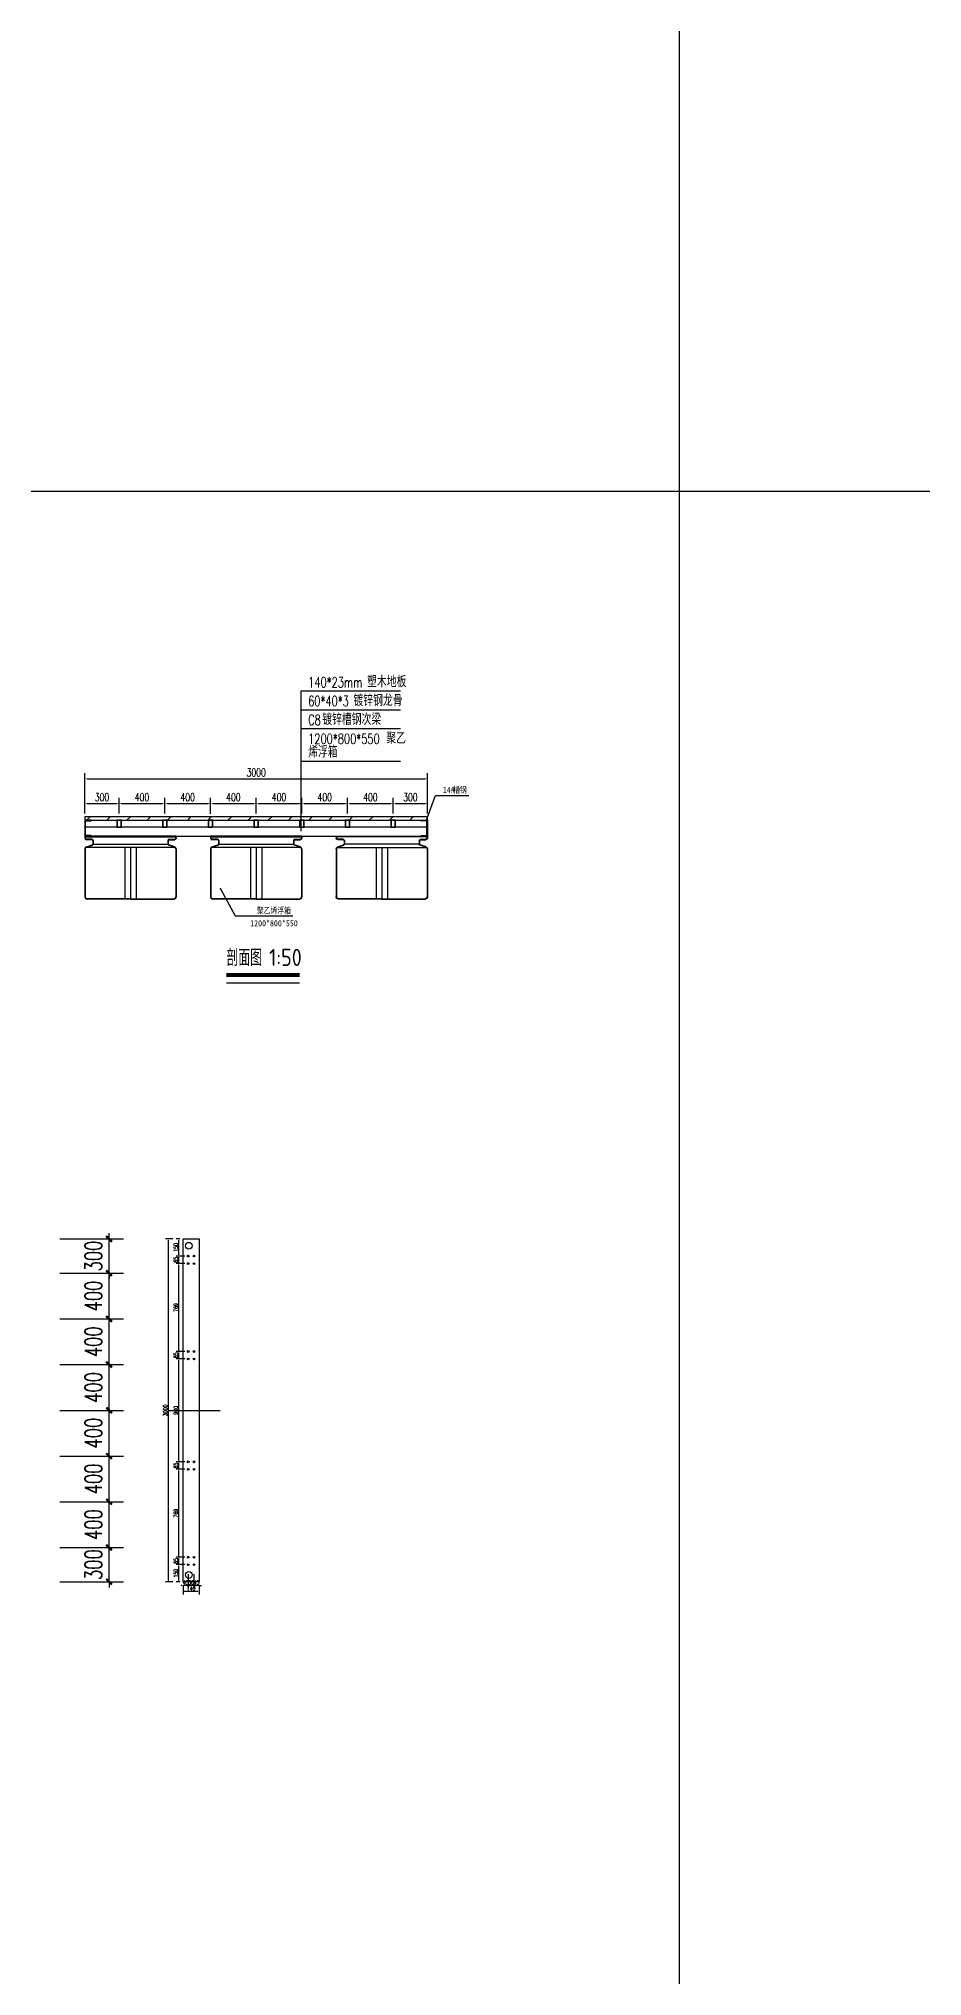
# Model space of a CAD drawing. Extents: x 1254079 to 1500931, y -102737 to 142253.
# Drawn here: x 1322359 to 1330094, y 19573 to 36525 of the extents above; entities that cross this region are included whole.
import ezdxf

# ---------------------------------------------------------------- set-up
doc = ezdxf.new("R2010")
doc.units = 0
doc.header["$LTSCALE"] = 1000
doc.header["$MEASUREMENT"] = 0
for name, color, linetype in [('14#槽钢', 3, 'Continuous'), ('DIM_LEAD', 3, 'Continuous'), ('DIM_SYMB', 3, 'Continuous'), ('PUB_DIM', 3, 'Continuous'), ('PUB_TEXT', 7, 'Continuous'), ('W-STEEL_FRAME钢架', 3, 'Continuous'), ('W-STEEL_KEEL钢龙骨', 5, 'Continuous'), ('W-WOOD_FLOOR木地板', 30, 'Continuous'), ('钢架', 90, 'Continuous')]:
    doc.layers.add(name, color=color, linetype=linetype)
doc.styles.add('-宋体', font='', dxfattribs={"width": 0.8})
doc.styles.add('_TCH_DIM', font='SIMPLEX', dxfattribs={"bigfont": 'GBCBIG'})
doc.styles.add('_TCH_DIM_T3', font='SIMPLEX', dxfattribs={"width": 0.705882, "bigfont": 'GBCBIG'})
doc.styles.get("Standard").update_dxf_attribs({"font": 'gbenor.shx', "bigfont": 'gbcbig.shx'})
doc.styles.add('STANDARD_T3', font='simplex.shx', dxfattribs={"width": 0.7, "bigfont": 'gbcbig.shx'})
doc.styles.get('-宋体').set_extended_font_data('SimSun')
doc.dimstyles.new('_TCH_ARCH&&50', dxfattribs={"dimtxt": 148.75, "dimasz": 50, "dimexe": 125, "dimexo": 150, "dimgap": 63.125, "dimtad": 1, "dimdec": 0, "dimzin": 0, "dimdsep": 46, "dimtxsty": '_TCH_DIM_T3', "dimblk": 'ARCHTICK', "dimcen": 0.09, "dimclrt": 7, "dimazin": 2, "dimtfac": 1, "dimtdec": 0, "dimtix": 1, "dimtmove": 2, "dimatfit": 3, "dimfxl": 0, "dimtolj": 1, "dimtzin": 0, "dimarcsym": 0})
doc.dimstyles.new('W&&10', dxfattribs={"dimtxt": 35, "dimasz": 10, "dimexe": 25, "dimexo": 30, "dimgap": 10, "dimtad": 1, "dimdec": 0, "dimzin": 0, "dimdsep": 46, "dimtxsty": 'STANDARD_T3', "dimcen": 0.09, "dimclrd": 1, "dimclre": 1, "dimclrt": 7, "dimazin": 2, "dimtfac": 1, "dimtdec": 0, "dimtix": 1, "dimtmove": 2, "dimatfit": 3, "dimfxl": 0, "dimtolj": 1, "dimtzin": 0, "dimarcsym": 0})
doc.dimstyles.new('W&&20', dxfattribs={"dimtxt": 70, "dimasz": 20, "dimexe": 50, "dimexo": 60, "dimgap": 20, "dimtad": 1, "dimdec": 0, "dimzin": 0, "dimdsep": 46, "dimtxsty": 'STANDARD_T3', "dimcen": 0.09, "dimclrd": 1, "dimclre": 1, "dimclrt": 7, "dimazin": 2, "dimtfac": 1, "dimtdec": 0, "dimtix": 1, "dimtmove": 2, "dimatfit": 3, "dimfxl": 0, "dimtolj": 1, "dimtzin": 0, "dimarcsym": 0})

# ---------------------------------------------------------------- blocks, each defined once
blk = doc.blocks.new('*U24')
at = {"layer": '14#槽钢'}
blk.add_lwpolyline([(0, 29946), (0, -29946)], dxfattribs=at)
blk = doc.blocks.new('*U25')
at = {"layer": '14#槽钢', "color": 0, "linetype": 'ByBlock', "lineweight": -2, "transparency": 16777216}
blk.add_blockref('*U24', (43523, 0), dxfattribs=at)
blk = doc.blocks.new('*D265')
at = {"layer": 'Defpoints', "color": 0, "transparency": 16777216}
for p in [(1323587, 23174), (1323668, 23174), (1323623, 23024)]:
    blk.add_point(p, dxfattribs=at)
at = {"layer": 'W-STEEL_FRAME钢架', "color": 1, "lineweight": -2, "transparency": 16777216}
for p, q in [((1323638, 23174), (1323562, 23174)), ((1323587, 23034), (1323587, 23164)), ((1323593, 23024), (1323562, 23024))]:
    blk.add_line(p, q, dxfattribs=at)
at = {"layer": 'W-STEEL_FRAME钢架', "color": 1, "transparency": 16777216}
for points in [[(1323585, 23164), (1323589, 23164), (1323587, 23174)], [(1323585, 23034), (1323589, 23034), (1323587, 23024)]]:
    blk.add_solid(points, dxfattribs=at)
at = {"layer": 'W-STEEL_FRAME钢架', "color": 7, "transparency": 16777216, "insert": (1323559, 23099), "char_height": 35, "attachment_point": 5, "rotation": 90, "style": 'STANDARD_T3'}
blk.add_mtext('\\A1;150', dxfattribs=at)
blk = doc.blocks.new('*D266')
at = {"layer": 'Defpoints', "color": 0, "transparency": 16777216}
for p in [(1323587, 23239), (1323668, 23239), (1323668, 23174)]:
    blk.add_point(p, dxfattribs=at)
at = {"layer": 'W-STEEL_FRAME钢架', "color": 1, "lineweight": -2, "transparency": 16777216}
for p, q in [((1323638, 23239), (1323562, 23239)), ((1323587, 23184), (1323587, 23229)), ((1323638, 23174), (1323562, 23174))]:
    blk.add_line(p, q, dxfattribs=at)
at = {"layer": 'W-STEEL_FRAME钢架', "color": 1, "transparency": 16777216}
for points in [[(1323585, 23229), (1323589, 23229), (1323587, 23239)], [(1323585, 23184), (1323589, 23184), (1323587, 23174)]]:
    blk.add_solid(points, dxfattribs=at)
at = {"layer": 'W-STEEL_FRAME钢架', "color": 7, "transparency": 16777216, "insert": (1323559, 23206), "char_height": 35, "attachment_point": 5, "rotation": 90, "style": 'STANDARD_T3'}
blk.add_mtext('\\A1;65', dxfattribs=at)
blk = doc.blocks.new('*D267')
at = {"layer": 'Defpoints', "color": 0, "transparency": 16777216}
for p in [(1323587, 24008), (1323668, 24008), (1323668, 23239)]:
    blk.add_point(p, dxfattribs=at)
at = {"layer": 'W-STEEL_FRAME钢架', "color": 1, "lineweight": -2, "transparency": 16777216}
for p, q in [((1323638, 24008), (1323562, 24008)), ((1323587, 23249), (1323587, 23998)), ((1323638, 23239), (1323562, 23239))]:
    blk.add_line(p, q, dxfattribs=at)
at = {"layer": 'W-STEEL_FRAME钢架', "color": 1, "transparency": 16777216}
for points in [[(1323585, 23998), (1323589, 23998), (1323587, 24008)], [(1323585, 23249), (1323589, 23249), (1323587, 23239)]]:
    blk.add_solid(points, dxfattribs=at)
at = {"layer": 'W-STEEL_FRAME钢架', "color": 7, "transparency": 16777216, "insert": (1323559, 23624), "char_height": 35, "attachment_point": 5, "rotation": 90, "style": 'STANDARD_T3'}
blk.add_mtext('\\A1;769', dxfattribs=at)
blk = doc.blocks.new('*D268')
at = {"layer": 'Defpoints', "color": 0, "transparency": 16777216}
for p in [(1323587, 24074), (1323668, 24074), (1323668, 24008)]:
    blk.add_point(p, dxfattribs=at)
at = {"layer": 'W-STEEL_FRAME钢架', "color": 1, "lineweight": -2, "transparency": 16777216}
for p, q in [((1323638, 24074), (1323562, 24074)), ((1323638, 24008), (1323562, 24008)), ((1323587, 24018), (1323587, 24064))]:
    blk.add_line(p, q, dxfattribs=at)
at = {"layer": 'W-STEEL_FRAME钢架', "color": 1, "transparency": 16777216}
for points in [[(1323585, 24064), (1323589, 24064), (1323587, 24074)], [(1323585, 24018), (1323589, 24018), (1323587, 24008)]]:
    blk.add_solid(points, dxfattribs=at)
at = {"layer": 'W-STEEL_FRAME钢架', "color": 7, "transparency": 16777216, "insert": (1323559, 24041), "char_height": 35, "attachment_point": 5, "rotation": 90, "style": 'STANDARD_T3'}
blk.add_mtext('\\A1;65', dxfattribs=at)
blk = doc.blocks.new('*D269')
at = {"layer": 'Defpoints', "color": 0, "transparency": 16777216}
for p in [(1323587, 24974), (1323668, 24974), (1323668, 24074)]:
    blk.add_point(p, dxfattribs=at)
at = {"layer": 'W-STEEL_FRAME钢架', "color": 1, "lineweight": -2, "transparency": 16777216}
for p, q in [((1323638, 24974), (1323562, 24974)), ((1323587, 24084), (1323587, 24964)), ((1323638, 24074), (1323562, 24074))]:
    blk.add_line(p, q, dxfattribs=at)
at = {"layer": 'W-STEEL_FRAME钢架', "color": 1, "transparency": 16777216}
for points in [[(1323585, 24964), (1323589, 24964), (1323587, 24974)], [(1323585, 24084), (1323589, 24084), (1323587, 24074)]]:
    blk.add_solid(points, dxfattribs=at)
at = {"layer": 'W-STEEL_FRAME钢架', "color": 7, "transparency": 16777216, "insert": (1323559, 24524), "char_height": 35, "attachment_point": 5, "rotation": 90, "style": 'STANDARD_T3'}
blk.add_mtext('\\A1;900', dxfattribs=at)
blk = doc.blocks.new('*D270')
at = {"layer": 'Defpoints', "color": 0, "transparency": 16777216}
for p in [(1323587, 25874), (1323668, 25874), (1323668, 25808)]:
    blk.add_point(p, dxfattribs=at)
at = {"layer": 'W-STEEL_FRAME钢架', "color": 1, "lineweight": -2, "transparency": 16777216}
for p, q in [((1323638, 25874), (1323562, 25874)), ((1323638, 25808), (1323562, 25808)), ((1323587, 25818), (1323587, 25864))]:
    blk.add_line(p, q, dxfattribs=at)
at = {"layer": 'W-STEEL_FRAME钢架', "color": 1, "transparency": 16777216}
for points in [[(1323585, 25864), (1323589, 25864), (1323587, 25874)], [(1323585, 25818), (1323589, 25818), (1323587, 25808)]]:
    blk.add_solid(points, dxfattribs=at)
at = {"layer": 'W-STEEL_FRAME钢架', "color": 7, "transparency": 16777216, "insert": (1323559, 25841), "char_height": 35, "attachment_point": 5, "rotation": 90, "style": 'STANDARD_T3'}
blk.add_mtext('\\A1;65', dxfattribs=at)
blk = doc.blocks.new('*D271')
at = {"layer": 'Defpoints', "color": 0, "transparency": 16777216}
for p in [(1323587, 26024), (1323623, 26024), (1323668, 25874)]:
    blk.add_point(p, dxfattribs=at)
at = {"layer": 'W-STEEL_FRAME钢架', "color": 1, "lineweight": -2, "transparency": 16777216}
for p, q in [((1323593, 26024), (1323562, 26024)), ((1323587, 25884), (1323587, 26014)), ((1323638, 25874), (1323562, 25874))]:
    blk.add_line(p, q, dxfattribs=at)
at = {"layer": 'W-STEEL_FRAME钢架', "color": 1, "transparency": 16777216}
for points in [[(1323585, 26014), (1323589, 26014), (1323587, 26024)], [(1323585, 25884), (1323589, 25884), (1323587, 25874)]]:
    blk.add_solid(points, dxfattribs=at)
at = {"layer": 'W-STEEL_FRAME钢架', "color": 7, "transparency": 16777216, "insert": (1323559, 25949), "char_height": 35, "attachment_point": 5, "rotation": 90, "style": 'STANDARD_T3'}
blk.add_mtext('\\A1;150', dxfattribs=at)
blk = doc.blocks.new('*D272')
at = {"layer": 'Defpoints', "color": 0, "transparency": 16777216}
for p in [(1323623, 23024), (1323623, 22938), (1323763, 23024)]:
    blk.add_point(p, dxfattribs=at)
at = {"layer": 'W-STEEL_FRAME钢架', "color": 1, "lineweight": -2, "transparency": 16777216}
for p, q in [((1323623, 22994), (1323623, 22913)), ((1323753, 22938), (1323633, 22938)), ((1323763, 22994), (1323763, 22913))]:
    blk.add_line(p, q, dxfattribs=at)
at = {"layer": 'W-STEEL_FRAME钢架', "color": 1, "transparency": 16777216}
for points in [[(1323633, 22940), (1323633, 22936), (1323623, 22938)], [(1323753, 22940), (1323753, 22936), (1323763, 22938)]]:
    blk.add_solid(points, dxfattribs=at)
at = {"layer": 'W-STEEL_FRAME钢架', "color": 7, "transparency": 16777216, "insert": (1323693, 22966), "char_height": 35, "attachment_point": 5, "style": 'STANDARD_T3'}
blk.add_mtext('\\A1;140', dxfattribs=at)
blk = doc.blocks.new('*D273')
at = {"layer": 'Defpoints', "color": 0, "transparency": 16777216}
for p in [(1323718, 23174), (1323718, 22991), (1323763, 23024)]:
    blk.add_point(p, dxfattribs=at)
at = {"layer": 'W-STEEL_FRAME钢架', "color": 1, "lineweight": -2, "transparency": 16777216}
for p, q in [((1323718, 23091), (1323718, 22966)), ((1323708, 22991), (1323698, 22991)), ((1323763, 22991), (1323718, 22991)), ((1323763, 22994), (1323763, 22966)), ((1323773, 22991), (1323783, 22991))]:
    blk.add_line(p, q, dxfattribs=at)
at = {"layer": 'W-STEEL_FRAME钢架', "color": 1, "transparency": 16777216}
for points in [[(1323708, 22993), (1323708, 22989), (1323718, 22991)], [(1323773, 22993), (1323773, 22989), (1323763, 22991)]]:
    blk.add_solid(points, dxfattribs=at)
at = {"layer": 'W-STEEL_FRAME钢架', "color": 7, "transparency": 16777216, "insert": (1323741, 23018), "char_height": 35, "attachment_point": 5, "style": 'STANDARD_T3'}
blk.add_mtext('\\A1;45', dxfattribs=at)
blk = doc.blocks.new('*D274')
at = {"layer": 'Defpoints', "color": 0, "transparency": 16777216}
for p in [(1323668, 23174), (1323718, 23174), (1323668, 22991)]:
    blk.add_point(p, dxfattribs=at)
at = {"layer": 'W-STEEL_FRAME钢架', "color": 1, "lineweight": -2, "transparency": 16777216}
for p, q in [((1323668, 23091), (1323668, 22966)), ((1323718, 23091), (1323718, 22966)), ((1323658, 22991), (1323648, 22991)), ((1323718, 22991), (1323668, 22991)), ((1323728, 22991), (1323738, 22991))]:
    blk.add_line(p, q, dxfattribs=at)
at = {"layer": 'W-STEEL_FRAME钢架', "color": 1, "transparency": 16777216}
for points in [[(1323658, 22993), (1323658, 22989), (1323668, 22991)], [(1323728, 22993), (1323728, 22989), (1323718, 22991)]]:
    blk.add_solid(points, dxfattribs=at)
at = {"layer": 'W-STEEL_FRAME钢架', "color": 7, "transparency": 16777216, "insert": (1323693, 23018), "char_height": 35, "attachment_point": 5, "style": 'STANDARD_T3'}
blk.add_mtext('\\A1;50', dxfattribs=at)
blk = doc.blocks.new('*D175')
at = {"layer": 'Defpoints', "color": 0, "transparency": 16777216}
for p in [(1323668, 23174), (1323623, 23024), (1323623, 22991)]:
    blk.add_point(p, dxfattribs=at)
at = {"layer": 'W-STEEL_FRAME钢架', "color": 1, "lineweight": -2, "transparency": 16777216}
for p, q in [((1323668, 23091), (1323668, 22966)), ((1323613, 22991), (1323603, 22991)), ((1323623, 22994), (1323623, 22966)), ((1323668, 22991), (1323623, 22991)), ((1323678, 22991), (1323688, 22991))]:
    blk.add_line(p, q, dxfattribs=at)
at = {"layer": 'W-STEEL_FRAME钢架', "color": 1, "transparency": 16777216}
for points in [[(1323613, 22993), (1323613, 22989), (1323623, 22991)], [(1323678, 22993), (1323678, 22989), (1323668, 22991)]]:
    blk.add_solid(points, dxfattribs=at)
at = {"layer": 'W-STEEL_FRAME钢架', "color": 7, "transparency": 16777216, "insert": (1323646, 23018), "char_height": 35, "attachment_point": 5, "style": 'STANDARD_T3'}
blk.add_mtext('\\A1;45', dxfattribs=at)
blk = doc.blocks.new('*D176')
at = {"layer": 'Defpoints', "color": 0, "transparency": 16777216}
for p in [(1323494, 26024), (1323562, 26024), (1323562, 23024)]:
    blk.add_point(p, dxfattribs=at)
at = {"layer": 'W-STEEL_FRAME钢架', "color": 1, "lineweight": -2, "transparency": 16777216}
for p, q in [((1323532, 26024), (1323469, 26024)), ((1323494, 23034), (1323494, 26014)), ((1323532, 23024), (1323469, 23024))]:
    blk.add_line(p, q, dxfattribs=at)
at = {"layer": 'W-STEEL_FRAME钢架', "color": 1, "transparency": 16777216}
for points in [[(1323492, 26014), (1323496, 26014), (1323494, 26024)], [(1323492, 23034), (1323496, 23034), (1323494, 23024)]]:
    blk.add_solid(points, dxfattribs=at)
at = {"layer": 'W-STEEL_FRAME钢架', "color": 7, "transparency": 16777216, "insert": (1323467, 24524), "char_height": 35, "attachment_point": 5, "rotation": 90, "style": 'STANDARD_T3'}
blk.add_mtext('\\A1;3000', dxfattribs=at)
blk = doc.blocks.new('*D275')
at = {"layer": 'Defpoints', "color": 0, "transparency": 16777216}
for p in [(1323587, 25039), (1323668, 25039), (1323668, 24974)]:
    blk.add_point(p, dxfattribs=at)
at = {"layer": 'W-STEEL_FRAME钢架', "color": 1, "lineweight": -2, "transparency": 16777216}
for p, q in [((1323638, 25039), (1323562, 25039)), ((1323638, 24974), (1323562, 24974)), ((1323587, 24984), (1323587, 25029))]:
    blk.add_line(p, q, dxfattribs=at)
at = {"layer": 'W-STEEL_FRAME钢架', "color": 1, "transparency": 16777216}
for points in [[(1323585, 25029), (1323589, 25029), (1323587, 25039)], [(1323585, 24984), (1323589, 24984), (1323587, 24974)]]:
    blk.add_solid(points, dxfattribs=at)
at = {"layer": 'W-STEEL_FRAME钢架', "color": 7, "transparency": 16777216, "insert": (1323559, 25006), "char_height": 35, "attachment_point": 5, "rotation": 90, "style": 'STANDARD_T3'}
blk.add_mtext('\\A1;65', dxfattribs=at)
blk = doc.blocks.new('*D276')
at = {"layer": 'Defpoints', "color": 0, "transparency": 16777216}
for p in [(1323587, 25808), (1323623, 25808), (1323668, 25039)]:
    blk.add_point(p, dxfattribs=at)
at = {"layer": 'W-STEEL_FRAME钢架', "color": 1, "lineweight": -2, "transparency": 16777216}
for p, q in [((1323593, 25808), (1323562, 25808)), ((1323587, 25049), (1323587, 25798)), ((1323638, 25039), (1323562, 25039))]:
    blk.add_line(p, q, dxfattribs=at)
at = {"layer": 'W-STEEL_FRAME钢架', "color": 1, "transparency": 16777216}
for points in [[(1323585, 25798), (1323589, 25798), (1323587, 25808)], [(1323585, 25049), (1323589, 25049), (1323587, 25039)]]:
    blk.add_solid(points, dxfattribs=at)
at = {"layer": 'W-STEEL_FRAME钢架', "color": 7, "transparency": 16777216, "insert": (1323559, 25424), "char_height": 35, "attachment_point": 5, "rotation": 90, "style": 'STANDARD_T3'}
blk.add_mtext('\\A1;769', dxfattribs=at)
blk = doc.blocks.new('14a槽钢')
at = {"layer": '钢架'}
h = blk.add_hatch(dxfattribs=at)
h.set_pattern_fill('STEEL', color=4, scale=10)
h.set_pattern_definition([(50.389312, (-1352470.2, 1293523.579), (-9.2899201, 11.2253202), []), (50.389312, (-1352470.2, 1293531.516), (-9.2899201, 11.2253202), [])])
edge = h.paths.add_edge_path()
edge.add_ellipse((-1332250, 1115678), major_axis=(-3.26, 5.03), ratio=0.900468, start_angle=55.3931, end_angle=130.6069)
edge.add_line((-1332252, 1115673), (-1332208, 1115673))
edge.add_ellipse((-1332208, 1115667), major_axis=(0, 6), ratio=0.827586, start_angle=270, end_angle=360, ccw=False)
edge.add_line((-1332203, 1115667), (-1332203, 1115551))
edge.add_ellipse((-1332208, 1115551), major_axis=(0, 6), ratio=0.827586, start_angle=180, end_angle=270, ccw=False)
edge.add_line((-1332208, 1115545), (-1332251, 1115545))
edge.add_ellipse((-1332250, 1115540), major_axis=(3.82, 3.82), ratio=1, start_angle=49.2445, end_angle=141.5341)
edge.add_line((-1332256, 1115539), (-1332198, 1115539))
edge.add_line((-1332198, 1115539), (-1332198, 1115679))
edge.add_line((-1332198, 1115679), (-1332256, 1115679))
for p, q in [((-1332256, 1115679, 0), (-1332198, 1115679, 0)), ((-1332208, 1115673, 0), (-1332251, 1115673, 0)), ((-1332246, 1115679, 0), (-1332246, 1115679, 0)), ((-1332203, 1115551, 0), (-1332203, 1115667, 0)), ((-1332198, 1115679, 0), (-1332198, 1115539, 0)), ((-1332198, 1115539, 0), (-1332256, 1115539, 0)), ((-1332251, 1115545, 0), (-1332208, 1115545, 0)), ((-1332246, 1115539, 0), (-1332246, 1115539, 0))]:
    blk.add_line(p, q, dxfattribs=at)
for centre, start_param, end_param in [((-1332251, 1115679, 0), 1.570796, 3.141593), ((-1332208, 1115667, 0), 4.712389, 6.283185), ((-1332208, 1115667, 0), 4.712389, 6.283185), ((-1332251, 1115539, 0), 0, 1.570796), ((-1332208, 1115551, 0), 3.141593, 4.712389)]:
    blk.add_ellipse(centre, major_axis=(0, 6), ratio=0.827586, start_param=start_param, end_param=end_param, dxfattribs=at)
blk = doc.blocks.new('*D56')
at = {"color": 1, "lineweight": -2, "transparency": 16777216}
for p, q in [((1322763, 29776), (1322763, 30100)), ((1322783, 30050), (1325743, 30050)), ((1325763, 29776), (1325763, 30100))]:
    blk.add_line(p, q, dxfattribs=at)
at = {"color": 1, "transparency": 16777216}
for points in [[(1322783, 30054), (1322783, 30047), (1322763, 30050)], [(1325743, 30054), (1325743, 30047), (1325763, 30050)]]:
    blk.add_solid(points, dxfattribs=at)
at = {"layer": 'Defpoints', "color": 0, "transparency": 16777216}
for p in [(1325763, 30050), (1322763, 29716), (1325763, 29716)]:
    blk.add_point(p, dxfattribs=at)
at = {"color": 7, "transparency": 16777216, "insert": (1324263, 30105), "char_height": 70, "attachment_point": 5, "style": 'STANDARD_T3'}
blk.add_mtext('\\A1;3000', dxfattribs=at)
blk = doc.blocks.new('ganglonggu')
at = {"layer": 'W-STEEL_KEEL钢龙骨'}
for points in [[(-1338169, 1115605), (-1338129, 1115605), (-1338129, 1115665), (-1338169, 1115665)], [(-1338166, 1115608), (-1338132, 1115608), (-1338132, 1115662), (-1338166, 1115662)]]:
    blk.add_lwpolyline(points, close=True, dxfattribs=at)
blk = doc.blocks.new('*U12')
blk.add_blockref('ganglonggu', (1338149, -1115635))
blk = doc.blocks.new('*U13')
at = {"layer": 'W-STEEL_KEEL钢龙骨', "color": 0, "linetype": 'ByBlock', "lineweight": -2}
for p in [(0, 0), (400, 0), (800, 0), (1200, 0), (1600, 0), (2000, 0)]:
    blk.add_blockref('*U12', p, dxfattribs=at)
at = {"layer": 'W-STEEL_KEEL钢龙骨', "color": 0, "linetype": 'ByBlock', "lineweight": -2, "transparency": 16777216}
blk.add_blockref('*U12', (2400, 0), dxfattribs=at)
blk = doc.blocks.new('*D57')
at = {"layer": 'Defpoints', "color": 0, "transparency": 16777216}
for p in [(1322763, 29686), (1323063, 29833), (1323063, 29686)]:
    blk.add_point(p, dxfattribs=at)
at = {"layer": 'PUB_DIM', "color": 1, "lineweight": -2, "transparency": 16777216}
for p, q in [((1322763, 29746), (1322763, 29883)), ((1323063, 29746), (1323063, 29883)), ((1322783, 29833), (1323043, 29833))]:
    blk.add_line(p, q, dxfattribs=at)
at = {"layer": 'PUB_DIM', "color": 1, "transparency": 16777216}
for points in [[(1322783, 29836), (1322783, 29829), (1322763, 29833)], [(1323043, 29836), (1323043, 29829), (1323063, 29833)]]:
    blk.add_solid(points, dxfattribs=at)
at = {"layer": 'PUB_DIM', "color": 7, "transparency": 16777216, "insert": (1322913, 29888), "char_height": 70, "attachment_point": 5, "style": 'STANDARD_T3'}
blk.add_mtext('\\A1;300', dxfattribs=at)
blk = doc.blocks.new('*D58')
at = {"layer": 'Defpoints', "color": 0, "transparency": 16777216}
for p in [(1323063, 29686), (1323463, 29833), (1323463, 29686)]:
    blk.add_point(p, dxfattribs=at)
at = {"layer": 'PUB_DIM', "color": 1, "lineweight": -2, "transparency": 16777216}
for p, q in [((1323063, 29746), (1323063, 29883)), ((1323463, 29746), (1323463, 29883)), ((1323083, 29833), (1323443, 29833))]:
    blk.add_line(p, q, dxfattribs=at)
at = {"layer": 'PUB_DIM', "color": 1, "transparency": 16777216}
for points in [[(1323083, 29836), (1323083, 29829), (1323063, 29833)], [(1323443, 29836), (1323443, 29829), (1323463, 29833)]]:
    blk.add_solid(points, dxfattribs=at)
at = {"layer": 'PUB_DIM', "color": 7, "transparency": 16777216, "insert": (1323263, 29888), "char_height": 70, "attachment_point": 5, "style": 'STANDARD_T3'}
blk.add_mtext('\\A1;400', dxfattribs=at)
blk = doc.blocks.new('*D59')
at = {"layer": 'Defpoints', "color": 0, "transparency": 16777216}
for p in [(1323463, 29686), (1323863, 29833), (1323863, 29683)]:
    blk.add_point(p, dxfattribs=at)
at = {"layer": 'PUB_DIM', "color": 1, "lineweight": -2, "transparency": 16777216}
for p, q in [((1323463, 29746), (1323463, 29883)), ((1323863, 29743), (1323863, 29883)), ((1323483, 29833), (1323843, 29833))]:
    blk.add_line(p, q, dxfattribs=at)
at = {"layer": 'PUB_DIM', "color": 1, "transparency": 16777216}
for points in [[(1323483, 29836), (1323483, 29829), (1323463, 29833)], [(1323843, 29836), (1323843, 29829), (1323863, 29833)]]:
    blk.add_solid(points, dxfattribs=at)
at = {"layer": 'PUB_DIM', "color": 7, "transparency": 16777216, "insert": (1323663, 29888), "char_height": 70, "attachment_point": 5, "style": 'STANDARD_T3'}
blk.add_mtext('\\A1;400', dxfattribs=at)
blk = doc.blocks.new('*D60')
at = {"layer": 'Defpoints', "color": 0, "transparency": 16777216}
for p in [(1323863, 29683), (1324263, 29833), (1324263, 29686)]:
    blk.add_point(p, dxfattribs=at)
at = {"layer": 'PUB_DIM', "color": 1, "lineweight": -2, "transparency": 16777216}
for p, q in [((1323863, 29743), (1323863, 29883)), ((1324263, 29746), (1324263, 29883)), ((1323883, 29833), (1324243, 29833))]:
    blk.add_line(p, q, dxfattribs=at)
at = {"layer": 'PUB_DIM', "color": 1, "transparency": 16777216}
for points in [[(1323883, 29836), (1323883, 29829), (1323863, 29833)], [(1324243, 29836), (1324243, 29829), (1324263, 29833)]]:
    blk.add_solid(points, dxfattribs=at)
at = {"layer": 'PUB_DIM', "color": 7, "transparency": 16777216, "insert": (1324063, 29888), "char_height": 70, "attachment_point": 5, "style": 'STANDARD_T3'}
blk.add_mtext('\\A1;400', dxfattribs=at)
blk = doc.blocks.new('*D61')
at = {"layer": 'Defpoints', "color": 0, "transparency": 16777216}
for p in [(1324263, 29686), (1324663, 29833), (1324663, 29686)]:
    blk.add_point(p, dxfattribs=at)
at = {"layer": 'PUB_DIM', "color": 1, "lineweight": -2, "transparency": 16777216}
for p, q in [((1324263, 29746), (1324263, 29883)), ((1324663, 29746), (1324663, 29883)), ((1324283, 29833), (1324643, 29833))]:
    blk.add_line(p, q, dxfattribs=at)
at = {"layer": 'PUB_DIM', "color": 1, "transparency": 16777216}
for points in [[(1324283, 29836), (1324283, 29829), (1324263, 29833)], [(1324643, 29836), (1324643, 29829), (1324663, 29833)]]:
    blk.add_solid(points, dxfattribs=at)
at = {"layer": 'PUB_DIM', "color": 7, "transparency": 16777216, "insert": (1324463, 29888), "char_height": 70, "attachment_point": 5, "style": 'STANDARD_T3'}
blk.add_mtext('\\A1;400', dxfattribs=at)
blk = doc.blocks.new('*D62')
at = {"layer": 'Defpoints', "color": 0, "transparency": 16777216}
for p in [(1324663, 29686), (1325063, 29833), (1325063, 29686)]:
    blk.add_point(p, dxfattribs=at)
at = {"layer": 'PUB_DIM', "color": 1, "lineweight": -2, "transparency": 16777216}
for p, q in [((1324663, 29746), (1324663, 29883)), ((1325063, 29746), (1325063, 29883)), ((1324683, 29833), (1325043, 29833))]:
    blk.add_line(p, q, dxfattribs=at)
at = {"layer": 'PUB_DIM', "color": 1, "transparency": 16777216}
for points in [[(1324683, 29836), (1324683, 29829), (1324663, 29833)], [(1325043, 29836), (1325043, 29829), (1325063, 29833)]]:
    blk.add_solid(points, dxfattribs=at)
at = {"layer": 'PUB_DIM', "color": 7, "transparency": 16777216, "insert": (1324863, 29888), "char_height": 70, "attachment_point": 5, "style": 'STANDARD_T3'}
blk.add_mtext('\\A1;400', dxfattribs=at)
blk = doc.blocks.new('*D63')
at = {"layer": 'Defpoints', "color": 0, "transparency": 16777216}
for p in [(1325063, 29686), (1325463, 29833), (1325463, 29686)]:
    blk.add_point(p, dxfattribs=at)
at = {"layer": 'PUB_DIM', "color": 1, "lineweight": -2, "transparency": 16777216}
for p, q in [((1325063, 29746), (1325063, 29883)), ((1325463, 29746), (1325463, 29883)), ((1325083, 29833), (1325443, 29833))]:
    blk.add_line(p, q, dxfattribs=at)
at = {"layer": 'PUB_DIM', "color": 1, "transparency": 16777216}
for points in [[(1325083, 29836), (1325083, 29829), (1325063, 29833)], [(1325443, 29836), (1325443, 29829), (1325463, 29833)]]:
    blk.add_solid(points, dxfattribs=at)
at = {"layer": 'PUB_DIM', "color": 7, "transparency": 16777216, "insert": (1325263, 29888), "char_height": 70, "attachment_point": 5, "style": 'STANDARD_T3'}
blk.add_mtext('\\A1;400', dxfattribs=at)
blk = doc.blocks.new('*D64')
at = {"layer": 'Defpoints', "color": 0, "transparency": 16777216}
for p in [(1325463, 29686), (1325763, 29833), (1325763, 29686)]:
    blk.add_point(p, dxfattribs=at)
at = {"layer": 'PUB_DIM', "color": 1, "lineweight": -2, "transparency": 16777216}
for p, q in [((1325463, 29746), (1325463, 29883)), ((1325763, 29746), (1325763, 29883)), ((1325483, 29833), (1325743, 29833))]:
    blk.add_line(p, q, dxfattribs=at)
at = {"layer": 'PUB_DIM', "color": 1, "transparency": 16777216}
for points in [[(1325483, 29836), (1325483, 29829), (1325463, 29833)], [(1325743, 29836), (1325743, 29829), (1325763, 29833)]]:
    blk.add_solid(points, dxfattribs=at)
at = {"layer": 'PUB_DIM', "color": 7, "transparency": 16777216, "insert": (1325613, 29888), "char_height": 70, "attachment_point": 5, "style": 'STANDARD_T3'}
blk.add_mtext('\\A1;300', dxfattribs=at)
blk = doc.blocks.new('_ArchTick')
at = {"color": 0, "linetype": 'ByBlock', "const_width": 0.4}
blk.add_lwpolyline([(-0.5, -0.5), (0.5, 0.5)], dxfattribs=at)
blk = doc.blocks.new('*D1046')
at = {"layer": 'Defpoints', "color": 0, "transparency": 16777216}
for p in [(1322395, 23324), (1322975, 23324), (1322395, 23024)]:
    blk.add_point(p, dxfattribs=at)
at = {"layer": 'PUB_DIM', "color": 0, "lineweight": -2, "transparency": 16777216}
for p, q in [((1322545, 23324), (1323100, 23324)), ((1322975, 23324), (1322975, 23374)), ((1322975, 23024), (1322975, 23324)), ((1322545, 23024), (1323100, 23024)), ((1322975, 23024), (1322975, 22974))]:
    blk.add_line(p, q, dxfattribs=at)
at = {"layer": 'PUB_DIM', "color": 0, "lineweight": -2, "transparency": 16777216, "xscale": 50, "yscale": 50, "zscale": 50}
for p, rotation in [((1322975, 23324), 269.9992561467271), ((1322975, 23024), 89.9992561467271)]:
    blk.add_blockref('_ArchTick', p, dxfattribs=dict(at, rotation=rotation))
at = {"layer": 'PUB_DIM', "color": 7, "transparency": 16777216, "insert": (1322838, 23174), "char_height": 148.8, "attachment_point": 5, "rotation": 89.9993, "style": '_TCH_DIM_T3'}
blk.add_mtext('\\A1;300', dxfattribs=at)
blk = doc.blocks.new('*D1047')
at = {"layer": 'Defpoints', "color": 0, "transparency": 16777216}
for p in [(1322395, 23724), (1322975, 23724), (1322395, 23324)]:
    blk.add_point(p, dxfattribs=at)
at = {"layer": 'PUB_DIM', "color": 0, "lineweight": -2, "transparency": 16777216}
for p, q in [((1322545, 23724), (1323100, 23724)), ((1322975, 23324), (1322975, 23724)), ((1322545, 23324), (1323100, 23324))]:
    blk.add_line(p, q, dxfattribs=at)
at = {"layer": 'PUB_DIM', "color": 0, "lineweight": -2, "transparency": 16777216, "xscale": 50, "yscale": 50, "zscale": 50}
for p, rotation in [((1322975, 23724), 89.99925614672695), ((1322975, 23324), 269.999256146727)]:
    blk.add_blockref('_ArchTick', p, dxfattribs=dict(at, rotation=rotation))
at = {"layer": 'PUB_DIM', "color": 7, "transparency": 16777216, "insert": (1322838, 23524), "char_height": 148.8, "attachment_point": 5, "rotation": 89.9993, "style": '_TCH_DIM_T3'}
blk.add_mtext('\\A1;400', dxfattribs=at)
blk = doc.blocks.new('*D1048')
at = {"layer": 'Defpoints', "color": 0, "transparency": 16777216}
for p in [(1322395, 24124), (1322975, 24124), (1322395, 23724)]:
    blk.add_point(p, dxfattribs=at)
at = {"layer": 'PUB_DIM', "color": 0, "lineweight": -2, "transparency": 16777216}
for p, q in [((1322545, 24124), (1323100, 24124)), ((1322975, 23724), (1322975, 24124)), ((1322545, 23724), (1323100, 23724))]:
    blk.add_line(p, q, dxfattribs=at)
at = {"layer": 'PUB_DIM', "color": 0, "lineweight": -2, "transparency": 16777216, "xscale": 50, "yscale": 50, "zscale": 50}
for p, rotation in [((1322975, 24124), 89.99925614673225), ((1322975, 23724), 269.9992561467323)]:
    blk.add_blockref('_ArchTick', p, dxfattribs=dict(at, rotation=rotation))
at = {"layer": 'PUB_DIM', "color": 7, "transparency": 16777216, "insert": (1322838, 23924), "char_height": 148.8, "attachment_point": 5, "rotation": 89.9993, "style": '_TCH_DIM_T3'}
blk.add_mtext('\\A1;400', dxfattribs=at)
blk = doc.blocks.new('*D1049')
at = {"layer": 'Defpoints', "color": 0, "transparency": 16777216}
for p in [(1322395, 24524), (1322975, 24524), (1322395, 24124)]:
    blk.add_point(p, dxfattribs=at)
at = {"layer": 'PUB_DIM', "color": 0, "lineweight": -2, "transparency": 16777216}
for p, q in [((1322545, 24524), (1323100, 24524)), ((1322975, 24124), (1322975, 24524)), ((1322545, 24124), (1323100, 24124))]:
    blk.add_line(p, q, dxfattribs=at)
at = {"layer": 'PUB_DIM', "color": 0, "lineweight": -2, "transparency": 16777216, "xscale": 50, "yscale": 50, "zscale": 50}
for p, rotation in [((1322975, 24524), 89.99925614673371), ((1322975, 24124), 269.9992561467337)]:
    blk.add_blockref('_ArchTick', p, dxfattribs=dict(at, rotation=rotation))
at = {"layer": 'PUB_DIM', "color": 7, "transparency": 16777216, "insert": (1322838, 24324), "char_height": 148.8, "attachment_point": 5, "rotation": 89.9993, "style": '_TCH_DIM_T3'}
blk.add_mtext('\\A1;400', dxfattribs=at)
blk = doc.blocks.new('*D1050')
at = {"layer": 'Defpoints', "color": 0, "transparency": 16777216}
for p in [(1322395, 24924), (1322975, 24924), (1322395, 24524)]:
    blk.add_point(p, dxfattribs=at)
at = {"layer": 'PUB_DIM', "color": 0, "lineweight": -2, "transparency": 16777216}
for p, q in [((1322545, 24924), (1323100, 24924)), ((1322975, 24524), (1322975, 24924)), ((1322545, 24524), (1323100, 24524))]:
    blk.add_line(p, q, dxfattribs=at)
at = {"layer": 'PUB_DIM', "color": 0, "lineweight": -2, "transparency": 16777216, "xscale": 50, "yscale": 50, "zscale": 50}
for p, rotation in [((1322975, 24924), 89.99925614673371), ((1322975, 24524), 269.9992561467337)]:
    blk.add_blockref('_ArchTick', p, dxfattribs=dict(at, rotation=rotation))
at = {"layer": 'PUB_DIM', "color": 7, "transparency": 16777216, "insert": (1322838, 24724), "char_height": 148.8, "attachment_point": 5, "rotation": 89.9993, "style": '_TCH_DIM_T3'}
blk.add_mtext('\\A1;400', dxfattribs=at)
blk = doc.blocks.new('*D1051')
at = {"layer": 'Defpoints', "color": 0, "transparency": 16777216}
for p in [(1322395, 25324), (1322975, 25324), (1322395, 24924)]:
    blk.add_point(p, dxfattribs=at)
at = {"layer": 'PUB_DIM', "color": 0, "lineweight": -2, "transparency": 16777216}
for p, q in [((1322545, 25324), (1323100, 25324)), ((1322975, 24924), (1322975, 25324)), ((1322545, 24924), (1323100, 24924))]:
    blk.add_line(p, q, dxfattribs=at)
at = {"layer": 'PUB_DIM', "color": 0, "lineweight": -2, "transparency": 16777216, "xscale": 50, "yscale": 50, "zscale": 50}
for p, rotation in [((1322975, 25324), 89.9992561467015), ((1322975, 24924), 269.9992561467015)]:
    blk.add_blockref('_ArchTick', p, dxfattribs=dict(at, rotation=rotation))
at = {"layer": 'PUB_DIM', "color": 7, "transparency": 16777216, "insert": (1322838, 25124), "char_height": 148.8, "attachment_point": 5, "rotation": 89.9993, "style": '_TCH_DIM_T3'}
blk.add_mtext('\\A1;400', dxfattribs=at)
blk = doc.blocks.new('*D1052')
at = {"layer": 'Defpoints', "color": 0, "transparency": 16777216}
for p in [(1322395, 25724), (1322975, 25724), (1322395, 25324)]:
    blk.add_point(p, dxfattribs=at)
at = {"layer": 'PUB_DIM', "color": 0, "lineweight": -2, "transparency": 16777216}
for p, q in [((1322545, 25724), (1323100, 25724)), ((1322975, 25324), (1322975, 25724)), ((1322545, 25324), (1323100, 25324))]:
    blk.add_line(p, q, dxfattribs=at)
at = {"layer": 'PUB_DIM', "color": 0, "lineweight": -2, "transparency": 16777216, "xscale": 50, "yscale": 50, "zscale": 50}
for p, rotation in [((1322975, 25724), 89.99925614673093), ((1322975, 25324), 269.9992561467309)]:
    blk.add_blockref('_ArchTick', p, dxfattribs=dict(at, rotation=rotation))
at = {"layer": 'PUB_DIM', "color": 7, "transparency": 16777216, "insert": (1322838, 25524), "char_height": 148.8, "attachment_point": 5, "rotation": 89.9993, "style": '_TCH_DIM_T3'}
blk.add_mtext('\\A1;400', dxfattribs=at)
blk = doc.blocks.new('*D1053')
at = {"layer": 'Defpoints', "color": 0, "transparency": 16777216}
for p in [(1322395, 26024), (1322975, 26024), (1322395, 25724)]:
    blk.add_point(p, dxfattribs=at)
at = {"layer": 'PUB_DIM', "color": 0, "lineweight": -2, "transparency": 16777216}
for p, q in [((1322545, 26024), (1323100, 26024)), ((1322975, 26024), (1322975, 26074)), ((1322975, 25724), (1322975, 26024)), ((1322545, 25724), (1323100, 25724)), ((1322975, 25724), (1322975, 25674))]:
    blk.add_line(p, q, dxfattribs=at)
at = {"layer": 'PUB_DIM', "color": 0, "lineweight": -2, "transparency": 16777216, "xscale": 50, "yscale": 50, "zscale": 50}
for p, rotation in [((1322975, 26024), 269.9992561467388), ((1322975, 25724), 89.99925614673876)]:
    blk.add_blockref('_ArchTick', p, dxfattribs=dict(at, rotation=rotation))
at = {"layer": 'PUB_DIM', "color": 7, "transparency": 16777216, "insert": (1322838, 25874), "char_height": 148.8, "attachment_point": 5, "rotation": 89.9993, "style": '_TCH_DIM_T3'}
blk.add_mtext('\\A1;300', dxfattribs=at)
blk = doc.blocks.new('$matou$00000066')
for p, q in [((400, 275), (-400, 275)), ((-400, 275), (-400, 260)), ((391, 176), (-391, 176)), ((-387, 183), (-335, 201)), ((-386, 271), (386, 271)), ((-338, 249), (-386, 249)), ((-386, 179), (-334, 197)), ((-338, 245), (-385, 245)), ((-330, 237), (-330, 208)), ((-326, 237), (-326, 208)), ((-326, 205), (326, 205)), ((-50, 176), (-50, -271)), ((0, 176), (0, -271)), ((0, 176), (0, -271)), ((50, 176), (50, -271)), ((326, 237), (326, 208)), ((330, 237), (330, 208)), ((386, 179), (334, 197)), ((387, 183), (335, 201)), ((338, 249), (386, 249)), ((338, 245), (385, 245)), ((400, 275), (400, 260)), ((-400, 164), (-400, -256)), ((-396, 165), (-396, -256)), ((396, 165), (396, -256)), ((400, 164), (400, -256)), ((0, -271), (-381, -271)), ((0, -275), (-381, -275)), ((0, -271), (381, -271)), ((0, -275), (381, -275))]:
    blk.add_line(p, q)
for centre, radius, start, end in [((-385, 260), 15, 180, 270), ((-380, 164), 20, 109.1798, 180), ((-386, 260), 11, 90, 270), ((-381, 165), 15, 109.1798, 180), ((-338, 237), 12, 0, 90), ((-338, 237), 8, 0, 90), ((-338, 208), 8, 289.1798, 0), ((-338, 208), 12, 289.1798, 0), ((338, 237), 12, 90, 180), ((338, 208), 12, 180, 250.8202), ((338, 237), 8, 90, 180), ((338, 208), 8, 180, 250.8202), ((385, 260), 15, 270, 0), ((386, 260), 11, 270, 90), ((381, 165), 15, 0, 70.8202), ((380, 164), 20, 0, 70.8202), ((-381, -256), 19, 180, 270), ((-381, -256), 15, 180, 270), ((381, -256), 19, 270, 0), ((381, -256), 15, 270, 0)]:
    blk.add_arc(centre, radius, start, end)

msp = doc.modelspace()

# ---------------------------------------------------------------- hatches: boundary and pattern name
at = {"layer": 'W-WOOD_FLOOR木地板'}
h = msp.add_hatch(dxfattribs=at)
h.set_pattern_fill('木板', color=256, scale=100)
h.set_pattern_definition([(0, (2869119.51, -1105144.35), (0, 125), []), (45, (2869119.51, -1105144.35), (-88.388348, 88.388348), [])])
h.paths.add_polyline_path([(1325763, 29716.5), (1322763, 29716.5), (1322763, 29686.5), (1325763, 29686.5)])

# ---------------------------------------------------------------- linework, layer by layer
at = {"layer": '14#槽钢'}
msp.add_lwpolyline([(1284443.8, 32566), (1371490.4, 32566)], dxfattribs=at)
at = {"layer": 'DIM_LEAD'}
for p, q in [((1325752.9, 29689.7), (1325833.5, 29904.7)), ((1325833.5, 29904.7), (1326123.4, 29904.7)), ((1323950.9, 29086.7), (1324078.8, 28849.8)), ((1324078.8, 28849.8), (1324584.3, 28849.8))]:
    msp.add_line(p, q, dxfattribs=at)
at = {"layer": 'DIM_LEAD', "const_width": 8}
for points in [[(1325751.5, 29685.9, 1), (1325754.3, 29693.4, 1)], [(1323949, 29090.2, 1), (1323952.8, 29083.2, 1)]]:
    msp.add_lwpolyline(points, format="xyb", close=True, dxfattribs=at)
at = {"layer": 'DIM_SYMB'}
for p, q in [((1324658, 30204.1), (1324658, 30818.4)), ((1324658, 30818.4), (1325525.1, 30818.4)), ((1324658, 30653.5), (1325525.1, 30653.5)), ((1324658, 30488.7), (1325525.1, 30488.7)), ((1324658, 29590.4), (1324658, 30204.1)), ((1324658, 30204.1), (1325525.1, 30204.1))]:
    msp.add_line(p, q, dxfattribs=at)
at = {"layer": 'DIM_SYMB', "const_width": 35}
msp.add_lwpolyline([(1324001.8, 28334), (1324643.4, 28334)], dxfattribs=at)
at = {"layer": 'DIM_SYMB'}
msp.add_lwpolyline([(1324001.8, 28264), (1324643.4, 28264)], dxfattribs=at)
at = {"layer": 'W-STEEL_FRAME钢架'}
msp.add_line((1323494, 24523.7), (1323946.5, 24523.7), dxfattribs=at)
for points in [[(1322763, 29546.5), (1325763, 29546.5), (1325763, 29626.5), (1322763, 29626.5)], [(1323623.2, 23023.7), (1323623.2, 26023.7), (1323763.2, 26023.7), (1323763.2, 23023.7)]]:
    msp.add_lwpolyline(points, close=True, dxfattribs=at)
for centre in [(1323673.2, 25963.7), (1323673.2, 23083.7)]:
    msp.add_circle(centre, 30, dxfattribs=at)
at = {"layer": 'W-STEEL_FRAME钢架', "color": 1}
for centre in [(1323668.2, 25873.7), (1323668.2, 25808.4), (1323718.2, 25873.7), (1323718.2, 25808.4), (1323668.2, 25039), (1323668.2, 24973.7), (1323718.2, 25039), (1323718.2, 24973.7), (1323668.2, 24073.7), (1323718.2, 24073.7), (1323668.2, 24008.4), (1323718.2, 24008.4), (1323668.2, 23239), (1323718.2, 23239), (1323668.2, 23173.7), (1323718.2, 23173.7)]:
    msp.add_circle(centre, 7.5, dxfattribs=at)
at = {"layer": 'W-WOOD_FLOOR木地板'}
msp.add_lwpolyline([(1322763, 29686.5), (1325763, 29686.5), (1325763, 29716.5), (1322763, 29716.5)], close=True, dxfattribs=at)

# ---------------------------------------------------------------- block references
for p in [(1323163, 29271.5), (1324263, 29271.5)]:
    msp.add_blockref('$matou$00000066', p)
at = {"yscale": -1, "rotation": 180}
msp.add_blockref('$matou$00000066', (1325362.8, 29271.5), dxfattribs=at)
at = {"layer": '14#槽钢'}
msp.add_blockref('*U25', (1284443.8, 32566), dxfattribs=at)
at = {"layer": 'W-STEEL_FRAME钢架', "xscale": -1}
msp.add_blockref('14a槽钢', (-9434.8, -1085992.4, 0), dxfattribs=at)
at = {"layer": 'W-STEEL_FRAME钢架'}
msp.add_blockref('14a槽钢', (2657960.8, -1085992.4, 0), dxfattribs=at)
at = {"layer": 'W-STEEL_KEEL钢龙骨'}
msp.add_blockref('*U13', (1323063, 29656.5), dxfattribs=at)

# ---------------------------------------------------------------- texts
at = {"layer": 'PUB_TEXT', "color": 7}
for s, height, style, width, p in [('140*23mm', 89.25, '_TCH_DIM', 0.705882, (1324717.9, 30849.9)), ('60*40*3', 89.25, '_TCH_DIM', 0.705882, (1324717.9, 30685)), ('C8', 89.25, '_TCH_DIM', 0.705882, (1324717.9, 30520.2)), ('1200*800*550', 89.25, '_TCH_DIM', 0.705882, (1324717.9, 30355.3)), ('14#', 53.16, '-宋体', 0.8, (1325896.8, 29925.7)), ('槽钢', 53.16, '-宋体', 0.8, (1325987.5, 29925.7)), ('聚乙烯浮箱', 53.16, '-宋体', 0.8, (1324269.1, 28870.8)), ('1200*800*550', 53.165, '-宋体', 0.8, (1324210.3, 28758.8))]:
    msp.add_text(s, height=height, dxfattribs=dict(at, style=style, width=width)).set_placement(p)
at = {"layer": 'PUB_TEXT', "color": 7, "style": '_TCH_DIM'}
for s, p in [('塑木地板', (1325233.9, 30849.9)), ('镀锌钢龙骨', (1325113.9, 30685)), ('镀锌槽钢次梁', (1324840.9, 30520.2)), ('烯浮箱', (1324717.9, 30235.6)), ('聚乙', (1325401.9, 30355.3))]:
    msp.add_text(s, height=101.28, dxfattribs=at).set_placement(p)
at = {"layer": 'PUB_TEXT', "color": 7}
for s, height, p in [('剖面图', 144.68, (1324001.8, 28412)), ('1:50', 150, (1324375.8, 28412))]:
    msp.add_text(s, height=height, dxfattribs=at).set_placement(p)

# ---------------------------------------------------------------- dimensions: what is measured, and where the dimension line sits
dim = msp.add_linear_dim(base=(1325762.8, 30050.2), p1=(1322763, 29716.5), p2=(1325762.8, 29716.5), dimstyle='W&&20')
dim.commit()
dim.dimension.update_dxf_attribs({"geometry": '*D56', "text_midpoint": (1324262.9, 30105.2)})
at = {"layer": 'PUB_DIM'}
for base, p1, p2, picture, middle in [((1323063, 29832.8), (1322763, 29686.5), (1323063, 29686.5), '*D57', (1322913, 29887.8)), ((1323463, 29832.8), (1323063, 29686.5), (1323463, 29686.5), '*D58', (1323263, 29887.8)), ((1323863, 29832.8), (1323463, 29686.5), (1323863, 29683.5), '*D59', (1323663, 29887.8)), ((1324263, 29832.8), (1323863, 29683.5), (1324263, 29686.5), '*D60', (1324063, 29887.8)), ((1324663, 29832.8), (1324263, 29686.5), (1324663, 29686.5), '*D61', (1324463, 29887.8)), ((1325063, 29832.8), (1324663, 29686.5), (1325063, 29686.5), '*D62', (1324863, 29887.8)), ((1325463, 29832.8), (1325063, 29686.5), (1325463, 29686.5), '*D63', (1325263, 29887.8)), ((1325763, 29832.8), (1325463, 29686.5), (1325763, 29686.5), '*D64', (1325613, 29887.8))]:
    dim = msp.add_linear_dim(base=base, p1=p1, p2=p2, dimstyle='W&&20', dxfattribs=at)
    dim.commit()
    dim.dimension.update_dxf_attribs({"geometry": picture, "text_midpoint": middle})
for p1, p2, picture, middle in [((1322394.7, 25723.6), (1322394.7, 26023.6), '*D1053', (1322837.7, 25873.6)), ((1322394.7, 25323.6), (1322394.7, 25723.6), '*D1052', (1322837.7, 25523.6)), ((1322394.7, 24923.7), (1322394.7, 25323.6), '*D1051', (1322837.7, 25123.6)), ((1322394.7, 24523.7), (1322394.7, 24923.7), '*D1050', (1322837.7, 24723.7)), ((1322394.7, 24123.7), (1322394.7, 24523.7), '*D1049', (1322837.7, 24323.7)), ((1322394.7, 23723.7), (1322394.7, 24123.7), '*D1048', (1322837.7, 23923.7)), ((1322394.7, 23323.6), (1322394.7, 23723.7), '*D1047', (1322837.7, 23523.7)), ((1322394.7, 23023.7), (1322394.7, 23323.6), '*D1046', (1322837.7, 23173.7))]:
    dim = msp.add_aligned_dim(p1=p1, p2=p2, distance=-580.5, dimstyle='_TCH_ARCH&&50', dxfattribs=at)
    dim.commit()
    dim.dimension.update_dxf_attribs({"geometry": picture, "text_midpoint": middle})
at = {"layer": 'W-STEEL_FRAME钢架'}
for base, p1, p2, angle, picture, middle in [((1323494, 26023.7), (1323561.9, 23023.7), (1323561.9, 26023.7), 90, '*D176', (1323466.5, 24523.7)), ((1323586.9, 26023.7), (1323668.2, 25873.7), (1323623.2, 26023.7), 90, '*D271', (1323559.4, 25948.7)), ((1323586.9, 25873.7), (1323668.2, 25808.4), (1323668.2, 25873.7), 90, '*D270', (1323559.4, 25841)), ((1323586.9, 25808.4), (1323668.2, 25039), (1323623.2, 25808.4), 90, '*D276', (1323559.4, 25423.7)), ((1323586.9, 25039), (1323668.2, 24973.7), (1323668.2, 25039), 90, '*D275', (1323559.4, 25006.4)), ((1323586.9, 24973.7), (1323668.2, 24073.7), (1323668.2, 24973.7), 90, '*D269', (1323559.4, 24523.7)), ((1323586.9, 24073.7), (1323668.2, 24008.4), (1323668.2, 24073.7), 90, '*D268', (1323559.4, 24041)), ((1323586.9, 24008.4), (1323668.2, 23239), (1323668.2, 24008.4), 90, '*D267', (1323559.4, 23623.7)), ((1323586.9, 23239), (1323668.2, 23173.7), (1323668.2, 23239), 90, '*D266', (1323559.4, 23206.4)), ((1323586.9, 23173.7), (1323623.2, 23023.7), (1323668.2, 23173.7), 90, '*D265', (1323559.4, 23098.7)), ((1323623.2, 22938.1), (1323763.2, 23023.7), (1323623.2, 23023.7), 180, '*D272', (1323693.2, 22965.6))]:
    dim = msp.add_linear_dim(base=base, p1=p1, p2=p2, angle=angle, dimstyle='W&&10', dxfattribs=at)
    dim.commit()
    dim.dimension.update_dxf_attribs({"geometry": picture, "text_midpoint": middle})
for base, p1, p2, picture, middle in [((1323623.2, 22991), (1323668.2, 23173.7), (1323623.2, 23023.7), '*D175', (1323645.7, 23018.5)), ((1323668.2, 22991), (1323718.2, 23173.7), (1323668.2, 23173.7), '*D274', (1323693.2, 23018.5)), ((1323718.2, 22991), (1323763.2, 23023.7), (1323718.2, 23173.7), '*D273', (1323740.7, 23018.5))]:
    dim = msp.add_linear_dim(base=base, p1=p1, p2=p2, angle=180, dimstyle='W&&10', override={"dimfxlon": 1}, dxfattribs=at)
    dim.commit()
    dim.dimension.update_dxf_attribs({"geometry": picture, "text_midpoint": middle})

doc.saveas('drawing.dxf')
